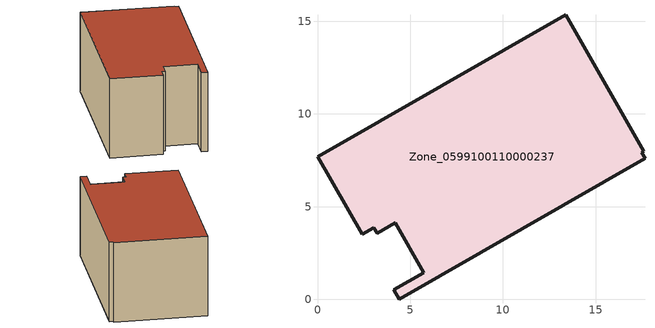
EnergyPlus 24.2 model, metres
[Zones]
Zone_0599100110000237
 floor ground (C_G): 5.74,1.44 4.21,4.13 3.23,3.57 3.05,3.85 2.41,3.5 0,7.68 13.39,15.35 17.61,7.99 17.49,7.92 17.67,7.62 4.4,0 4.11,0.51 z0
 wall outside (C_F): 4.21,4.13 5.74,1.44 4.11,0.51 4.4,0 17.67,7.62 17.49,7.92 17.61,7.99 13.39,15.35 0,7.68 2.41,3.5 3.05,3.85 3.23,3.57 4.21,4.13 z0:7.66
 roof outside (C_R): 3.05,3.85 3.23,3.57 4.21,4.13 5.74,1.44 4.11,0.51 4.4,0 17.67,7.62 17.49,7.92 17.61,7.99 13.39,15.35 0,7.68 2.41,3.5 z7.66
[BUILDING]
Pand.0599100110000237: North Axis=0; Terrain=City; Loads Convergence Tolerance Value=0.04; Temperature Convergence Tolerance Value=0.4; Solar Distribution=FullExterior; Maximum Number of Warmup Days=25; Minimum Number of Warmup Days=1
[Site:Location]
Rotterdam.The.Hague.AP_ZH_NLD Design_Conditions: Latitude=51.96; Longitude=4.45; Time Zone=1; Elevation=-4.5
[SITE:GROUNDTEMPERATURE:BUILDINGSURFACE]
18, 18, 18, 18, 18, 18, 18, 18, 18, 18, 18, 18
[MATERIAL] Thermal Absorptance=0.9; Solar Absorptance=0.7; Visible Absorptance=0.7
Name | Roughness | Thickness | Conductivity | Density | Specific Heat
G.TC.2015-2018 | MediumSmooth | 0.15 | 0.0428571 | 540 | 1210
F.TC.2015-2018 | Rough | 0.3 | 0.0666667 | 1920 | 840
R.TC.2015-2018 | MediumRough | 0.2 | 0.0333333 | 1500 | 1000
[CONSTRUCTION]
C_G: G.TC.2015-2018
C_F: F.TC.2015-2018
C_R: R.TC.2015-2018
[ZONE]
Zone_0599100110000237: Type=1; Multiplier=1; Ceiling Height=Autocalculate; Volume=Autocalculate; Floor Area=autocalculate; Part of Total Floor Area=Yes
[ZONEINFILTRATION:DESIGNFLOWRATE]
Infil_Zone_0599100110000237: Zone or ZoneList or Space or SpaceList=Zone_0599100110000237; Schedule=AlwaysOn; Design Flow Rate Calculation Method=Flow/Area; Flow Rate per Floor Area=0.0015; Constant Term Coefficient=1; Temperature Term Coefficient=0; Velocity Term Coefficient=0; Velocity Squared Term Coefficient=0
[HVACTEMPLATE:ZONE:IDEALLOADSAIRSYSTEM]
Zone_0599100110000237: Maximum Heating Supply Air Temperature=50; Minimum Cooling Supply Air Temperature=13; Maximum Heating Supply Air Humidity Ratio=0.0156; Minimum Cooling Supply Air Humidity Ratio=0.0077; Heating Limit=NoLimit; Cooling Limit=NoLimit; Dehumidification Control Type=ConstantSensibleHeatRatio; Cooling Sensible Heat Ratio=0.7; Dehumidification Setpoint=60; Humidification Control Type=None; Humidification Setpoint=30; Outdoor Air Method=None; Outdoor Air Flow Rate per Person=0.00944; Outdoor Air Flow Rate per Zone Floor Area=0; Outdoor Air Flow Rate per Zone=0; Demand Controlled Ventilation Type=None; Outdoor Air Economizer Type=NoEconomizer; Heat Recovery Type=None; Sensible Heat Recovery Effectiveness=0.7; Latent Heat Recovery Effectiveness=0.65
[ZONECONTROL:THERMOSTAT]
ThermostatControl_Zone_0599100110000237: Zone or ZoneList=Zone_0599100110000237; Control Type Schedule=DualSetpointControlType; Control 1=Thermostat_Zone_0599100110000237; Temperature Difference Between Cutout And Setpoint=0
[THERMOSTATSETPOINT:DUALSETPOINT]
Thermostat_Zone_0599100110000237: Heating Setpoint Temperature Schedule=HeatingSetpoint_Zone_0599100110000237; Cooling Setpoint Temperature Schedule=CoolingSetpoint_Zone_0599100110000237
[SCHEDULE:COMPACT]
HeatingSetpoint_Zone_0599100110000237: Through: 12/31, For: AllDays, Until: 24:00, 21
CoolingSetpoint_Zone_0599100110000237: Through: 12/31, For: AllDays, Until: 24:00, 24
DualSetpointControlType: Through: 12/31, For: AllDays, Until: 24:00, 4
AlwaysOn: Through: 12/31, For: AllDays, Until: 24:00, 1
